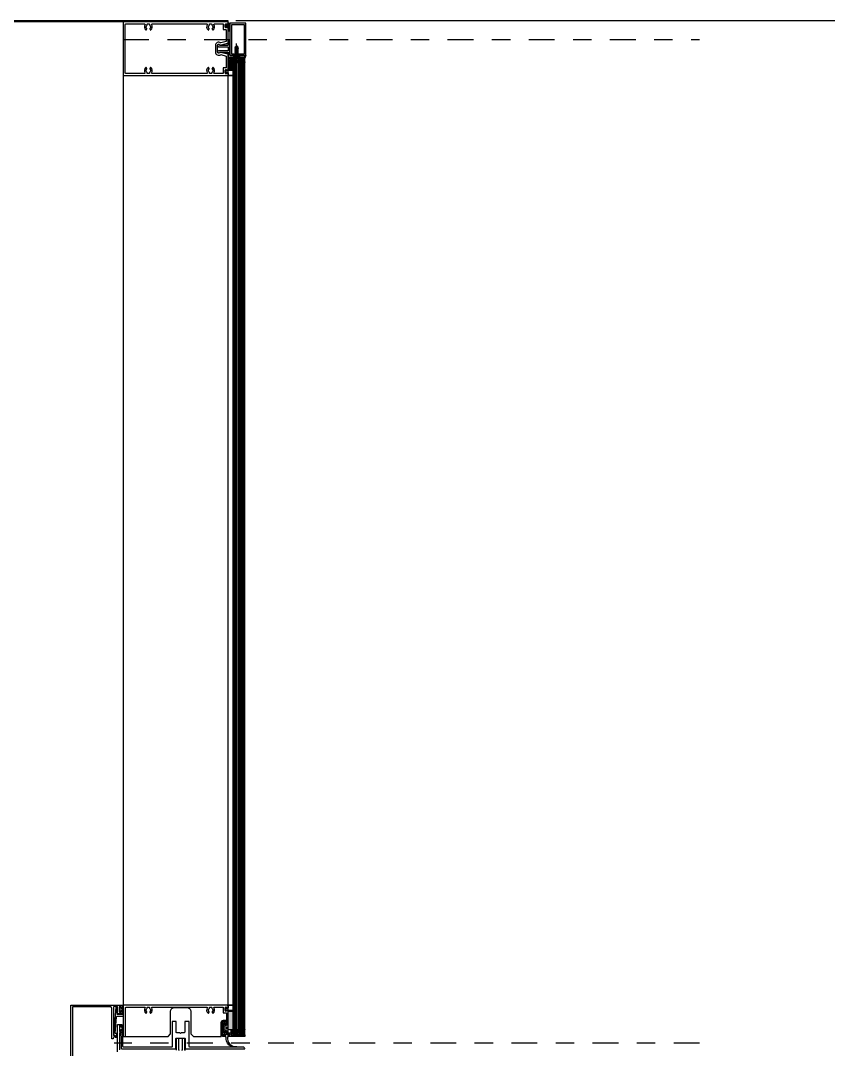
# Model space of a CAD drawing. Header units: millimetres. Extents: x -101 to 3415, y -52 to 1366.
# Drawn here: x 279.96 to 284.34, y 163.55 to 169.12 of the extents above; entities that cross this region are included whole.
import ezdxf

# ---------------------------------------------------------------- set-up
doc = ezdxf.new("R2010")
doc.units = ezdxf.units.MM
doc.linetypes.add('CENTER3', pattern=[0.28, 0.14, -0.05, 0.04, -0.05])
doc.linetypes.add('HIDDEN8', pattern=[0.046875, 0.03125, -0.015625])
doc.layers.add('00_ARQ', color=8, linetype='Continuous')
pattern_1 = [(180, (277.4188533, 177.1825633), (-0.0003629754, 0.0007259508), [0, -0.0007259508])]
pattern_2 = [(180, (277.4188533, 177.1825633), (-0.0003629754, 0.0007259508), [0, -0.0007259508])]

msp = doc.modelspace()

# ---------------------------------------------------------------- hatches: boundary and pattern name
at = {"layer": '00_ARQ'}
h = msp.add_hatch(dxfattribs=at)
h.set_pattern_fill('DOTS', color=9, scale=0.000411563, style=0)
h.set_pattern_definition([(180, (306.7805103, 167.0922384), (-0.00032667786, 0.000653355721), [0, -0.000653355721])])
edge = h.paths.add_edge_path()
edge.add_ellipse((281.0764, 169.0897), major_axis=(0.00411, 0.00411), ratio=1, start_angle=135, end_angle=225)
edge.add_line((281.0764, 169.0839), (281.0776, 169.0839))
edge.add_ellipse((281.0776, 169.0944), major_axis=(0.00739, 0.00739), ratio=1, start_angle=225, end_angle=270.1897)
edge.add_ellipse((281.0863, 169.0858), major_axis=(0.00123, 0.00123), ratio=1, start_angle=-44.9987, end_angle=90.1897, ccw=False)
edge.add_line((281.088, 169.0858), (281.088, 169.1039))
edge.add_ellipse((281.0863, 169.1039), major_axis=(-0.00123, 0.00123), ratio=1, start_angle=89.8103, end_angle=225.0013, ccw=False)
edge.add_ellipse((281.0776, 169.0953), major_axis=(-0.00739, 0.00739), ratio=1, start_angle=269.8103, end_angle=315)
edge.add_line((281.0776, 169.1057), (281.0764, 169.1057))
edge.add_ellipse((281.0764, 169.0999), major_axis=(-0.00411, 0.00411), ratio=1, start_angle=-45, end_angle=45)
edge.add_line((281.0706, 169.0999), (281.0706, 169.0897))
edge = h.paths.add_edge_path()
edge.add_line((281.088, 169.0659), (281.0989, 169.0659))
edge.add_line((281.0989, 169.0659), (281.0989, 169.1082))
edge.add_ellipse((281.0955, 169.1152), major_axis=(-0.00547, 0.00547), ratio=1, start_angle=57.887, end_angle=160.5335, ccw=False)
edge.add_line((281.088, 169.1134), (281.088, 169.0659))
h = msp.add_hatch(dxfattribs=at)
h.set_pattern_fill('DOTS', color=9, scale=0.000411563, angle=270, style=0)
h.set_pattern_definition([(270, (277.4189479, 173.6399615), (-0.00065335572, -0.00032667786), [0, -0.00065335572])])
edge = h.paths.add_edge_path()
edge.add_ellipse((281.1071, 168.6723), major_axis=(0.1582, 0.1582), ratio=1, start_angle=402.8609, end_angle=409.8956, ccw=False)
edge.add_line((281.1154, 168.8958), (281.1154, 168.8544))
edge.add_ellipse((281.1008, 168.7747), major_axis=(-0.0573, 0.0573), ratio=1, start_angle=-55.3746, end_angle=-35.8805)
edge.add_line((281.088, 168.8547), (281.088, 168.8951))
h = msp.add_hatch(dxfattribs=at)
h.set_pattern_fill('HONEY', color=9, scale=0.001372, angle=90, style=0)
h.set_pattern_definition([(90, (302.219699, 172.8132057), (0.0037721501, 0.0065335572), [0.0043557048, -0.0087114096]), (330, (302.219699, 172.8132057), (0.00377215146, -0.0065335564), [0.0043557048, -0.0087114096]), (30, (302.219699, 172.8132057), (0.0075443016, 8e-10), [-0.0087114096, 0.0043557048])])
edge = h.paths.add_edge_path()
edge.add_line((281.1025, 168.9251), (281.1353, 168.9248))
edge.add_arc((281.1353, 168.9103), 0.0145, -90, 90, ccw=False)
edge.add_line((281.1353, 168.8958), (281.1025, 168.896))
edge.add_arc((281.1025, 168.9106), 0.0145, 90, 270, ccw=False)
h = msp.add_hatch(dxfattribs=at)
h.set_pattern_fill('SELLADOR', color=9, scale=0.116152, angle=-90, style=0)
h.set_pattern_definition([(270, (302.1853302, 172.813208), (-0.00117088314, -0.00058544157), [0, -0.00117088314])])
edge = h.paths.add_edge_path()
edge.add_arc((281.1822, 168.922), 0.0121, 81.4593, 114.7474, ccw=False)
edge.add_arc((281.2246, 168.9071), 0.0487, 146.4697, 193.4281)
edge.add_line((281.1773, 168.8958), (281.1498, 168.8958))
edge.add_line((281.1498, 168.8958), (281.1353, 168.8958))
edge.add_arc((281.1353, 168.9103), 0.0145, 270, 449.9812)
edge.add_line((281.1353, 168.9248), (281.1772, 168.9248))
h = msp.add_hatch(dxfattribs=at)
h.set_pattern_fill('DOTS', color=9, scale=0.000457292, style=0)
h.set_pattern_definition(pattern_1)
edge = h.paths.add_edge_path()
edge.add_ellipse((281.1015, 163.8246), major_axis=(0.0501, 0.0501), ratio=1, start_angle=213.9925, end_angle=236.3277)
edge.add_line((281.1154, 163.7552), (281.1154, 163.6568))
edge.add_ellipse((281.1015, 163.7263), major_axis=(0.0501, 0.0501), ratio=1, start_angle=213.9925, end_angle=236.3277, ccw=False)
edge.add_line((281.088, 163.6568), (281.088, 163.7551))
h = msp.add_hatch(dxfattribs=at)
h.set_pattern_fill('DOTS', color=9, scale=0.000457292, style=0)
h.set_pattern_definition(pattern_2)
edge = h.paths.add_edge_path()
edge.add_ellipse((281.1015, 163.8246), major_axis=(0.0501, 0.0501), ratio=1, start_angle=213.9925, end_angle=236.3277)
edge.add_line((281.1154, 163.7552), (281.1154, 163.6568))
edge.add_ellipse((281.1015, 163.7263), major_axis=(0.0501, 0.0501), ratio=1, start_angle=213.9925, end_angle=236.3277, ccw=False)
edge.add_line((281.088, 163.6568), (281.088, 163.7551))
h = msp.add_hatch(dxfattribs=at)
h.set_pattern_fill('CALZAS', color=9, scale=0.123451, style=0)
h.set_pattern_definition([(135, (284.005925, 157.547673), (0.01662926, 0.01662926), [0.12345054, -0.03086263, 0.06172527, -0.03086263]), (135, (284.008004, 157.549751), (0.01662926, 0.01662926), [0.15431317, -0.03086263, 0.03086263, -0.03086263]), (135, (284.010083, 157.55183), (0.01662926, 0.01662926), [0.0925879, -0.00771566, 0.01543132, -0.00771566]), (135, (284.013656, 157.555403), (0.01662926, 0.01662926), [0.2469011, -0.0077157]), (135, (284.016319, 157.558066), (0.01662926, 0.01662926), [0.06172527, -0.001234505, 0, -0.001234505, 0, -0.001234505])])
h.paths.add_polyline_path([(281.1036, 163.6552), (281.1567, 163.6552), (281.1568, 163.6244), (281.1036, 163.6244)])
h = msp.add_hatch(dxfattribs=at)
h.set_pattern_fill('CALZAS', color=9, scale=0.123451, style=0)
h.set_pattern_definition([(135, (284.005925, 157.547673), (0.01662926, 0.01662926), [0.12345054, -0.03086263, 0.06172527, -0.03086263]), (135, (284.008004, 157.549751), (0.01662926, 0.01662926), [0.15431317, -0.03086263, 0.03086263, -0.03086263]), (135, (284.010083, 157.55183), (0.01662926, 0.01662926), [0.0925879, -0.00771566, 0.01543132, -0.00771566]), (135, (284.013656, 157.555403), (0.01662926, 0.01662926), [0.2469011, -0.0077157]), (135, (284.016319, 157.558066), (0.01662926, 0.01662926), [0.06172527, -0.001234505, 0, -0.001234505, 0, -0.001234505])])
h.paths.add_polyline_path([(281.1036, 163.6552), (281.1567, 163.6552), (281.1568, 163.6244), (281.1036, 163.6244)])
h = msp.add_hatch(dxfattribs=at)
h.set_pattern_fill('HONEY', color=9, scale=0.001458, angle=90, style=0)
h.set_pattern_definition([(90, (298.750586, 178.102034), (0.0040091729, 0.0069440928), [0.0046293952, -0.0092587904]), (330, (298.750586, 178.102034), (0.00400917434, -0.006944092), [0.0046293952, -0.0092587904]), (30, (298.750586, 178.102034), (0.00801834724, 8e-10), [-0.0092587904, 0.0046293952])])
edge = h.paths.add_edge_path()
edge.add_line((281.1275, 163.6552), (281.1398, 163.6552))
edge.add_arc((281.1398, 163.6398), 0.0154, -90, 90, ccw=False)
edge.add_line((281.1398, 163.6244), (281.1275, 163.6244))
edge.add_arc((281.1275, 163.6398), 0.0154, 90, 270, ccw=False)
h = msp.add_hatch(dxfattribs=at)
h.set_pattern_fill('HONEY', color=9, scale=0.001458, angle=90, style=0)
h.set_pattern_definition([(90, (298.750586, 178.102034), (0.0040091729, 0.0069440928), [0.0046293952, -0.0092587904]), (330, (298.750586, 178.102034), (0.00400917434, -0.006944092), [0.0046293952, -0.0092587904]), (30, (298.750586, 178.102034), (0.00801834724, 8e-10), [-0.0092587904, 0.0046293952])])
edge = h.paths.add_edge_path()
edge.add_line((281.1275, 163.6552), (281.1398, 163.6552))
edge.add_arc((281.1398, 163.6398), 0.0154, -90, 90, ccw=False)
edge.add_line((281.1398, 163.6244), (281.1275, 163.6244))
edge.add_arc((281.1275, 163.6398), 0.0154, 90, 270, ccw=False)
h = msp.add_hatch(dxfattribs=at)
h.set_pattern_fill('DOTS', color=9, scale=0.000457292, style=0)
h.set_pattern_definition(pattern_1)
edge = h.paths.add_edge_path()
edge.add_line((281.1772, 163.6244), (281.1568, 163.6244))
edge.add_line((281.1568, 163.6244), (281.1567, 163.6552))
edge.add_line((281.1567, 163.6552), (281.1772, 163.6552))
edge.add_ellipse((281.2411, 163.6396), major_axis=(0.0465, 0.0465), ratio=1, start_angle=121.2528, end_angle=148.4077)
h = msp.add_hatch(dxfattribs=at)
h.set_pattern_fill('DOTS', color=9, scale=0.000457292, style=0)
h.set_pattern_definition(pattern_2)
edge = h.paths.add_edge_path()
edge.add_line((281.1772, 163.6244), (281.1568, 163.6244))
edge.add_line((281.1568, 163.6244), (281.1567, 163.6552))
edge.add_line((281.1567, 163.6552), (281.1772, 163.6552))
edge.add_ellipse((281.2411, 163.6396), major_axis=(0.0465, 0.0465), ratio=1, start_angle=121.2528, end_angle=148.4077)

# ---------------------------------------------------------------- linework, layer by layer
at = {"layer": '00_ARQ', "color": 9}
for p, q in [((281.0989, 169.0659), (281.088, 169.0659)), ((281.1303, 168.9248), (281.1366, 168.9248)), ((281.1426, 168.8958), (281.1495, 168.8958))]:
    msp.add_line(p, q, dxfattribs=at)
for points in [[(281.088, 160.555), (281.088, 160.5791, 0.414214), (281.0863, 160.5808), (281.043, 160.5808, 0.299044), (281.0414, 160.5798, -0.814098), (281.0299, 160.5821, -0.414214), (281.0359, 160.5881), (281.0863, 160.5881, 0.414214), (281.088, 160.5899), (281.088, 160.6082, 0.414214), (281.0863, 160.6099), (281.0359, 160.6099, -0.999975), (281.0359, 160.6219, -0.299206), (281.0414, 160.6183, 0.299044), (281.043, 160.6172), (281.0863, 160.6172, 0.414214), (281.088, 160.619), (281.088, 160.643, -0.414214), (281.0897, 160.6447, 0), (281.2022, 160.6447, -0.414214), (281.2039, 160.643)], [(281.1772, 168.934), (281.1309, 168.934), (281.0989, 168.934, -0.414214), (281.0971, 168.9357), (281.0971, 169.0163), (281.0897, 169.0163, 0.414214), (281.088, 169.0145), (281.088, 168.9905, -0.414214), (281.0863, 168.9888), (281.043, 168.9888, -0.299044), (281.0414, 168.9898, 0.814098), (281.0299, 168.9874, 0.414214), (281.0359, 168.9814), (281.0863, 168.9814, -0.414214), (281.088, 168.9797), (281.088, 168.9614, -0.414214), (281.0863, 168.9597), (281.0359, 168.9597, 0.999975), (281.0359, 168.9477, 0.299206), (281.0414, 168.9513, -0.299044), (281.043, 168.9523), (281.0863, 168.9523, -0.414214), (281.088, 168.9506), (281.088, 168.9266, 0.414214), (281.0897, 168.9248), (281.1772, 168.9248), (281.1772, 168.934)], [(281.1263, 168.9767), (281.1269, 168.9777, -0.57735)], [(281.129, 168.9813), (281.1328, 168.9879, -0.57735), (281.1341, 168.9879), (281.1369, 168.983)], [(280.518, 168.8958), (280.518, 163.617), (280.7614, 163.617), (280.7752, 163.6308), (280.7752, 163.7519, -0.414214), (280.798, 163.7748), (280.8623, 163.7748, -0.414214), (280.8852, 163.7519), (280.8852, 163.6308), (280.8989, 163.617), (281.0501, 163.617), (281.0501, 163.6939, -0.414214), (281.0616, 163.7053), (281.088, 163.7053), (281.088, 168.8958)], [(281.1772, 168.933, -0.146277), (281.184, 168.934, 0.207811), (281.1773, 168.8958), (281.1498, 168.8958), (281.1353, 168.8958, 0.999836), (281.1353, 168.9248), (281.1772, 168.9248)], [(280.2339, 163.4033), (280.2339, 163.7857, -0.414214), (280.2352, 163.787), (280.5143, 163.787, -0.885714), (280.5143, 163.7789), (280.5125, 163.7789, 0.414214), (280.5113, 163.7777), (280.5113, 163.7736, -0.339454), (280.5103, 163.7723), (280.5078, 163.7716), (280.5078, 163.7716, -0.493145), (280.5061, 163.773), (280.5061, 163.7777, 0.414214), (280.5049, 163.7789), (280.4981, 163.7789, 0.414214), (280.497, 163.7777), (280.497, 163.751, 0.414214), (280.4981, 163.7498), (280.5049, 163.7498, 0.414214), (280.5061, 163.751), (280.5061, 163.7558, -0.493145), (280.5078, 163.7571), (280.5103, 163.7564, -0.339454), (280.5113, 163.7551), (280.5113, 163.7498), (280.5113, 163.7419, -0.414214), (280.5101, 163.7408), (280.4915, 163.7408, -0.414214), (280.4879, 163.7444), (280.4879, 163.7777, 0.414214), (280.4868, 163.7789), (280.469, 163.7789, 0.414214), (280.4654, 163.7753), (280.4654, 163.6248, 0.339454), (280.4664, 163.6235), (280.4668, 163.6234, -0.476993), (280.4697, 163.6169), (280.4639, 163.6055, 0.048406), (280.4636, 163.6048, -0.334993), (280.4623, 163.6038), (280.4576, 163.6038, -0.414214), (280.4562, 163.6052), (280.4562, 163.7706, 0.414214), (280.4489, 163.7778), (280.2445, 163.7778, 0.414214), (280.2431, 163.7764), (280.2431, 163.4033, -1)], [(280.4876, 163.534), (280.4876, 163.6808, -0.414214), (280.489, 163.6822), (280.5096, 163.6822, -0.414214), (280.511, 163.6808), (280.511, 163.6714, -0.414214), (280.5096, 163.67), (280.507, 163.67, -0.414214), (280.5057, 163.6714), (280.5057, 163.6758, 0.414214), (280.5043, 163.6772), (280.4998, 163.6772, 0.414214), (280.4984, 163.6758), (280.4984, 163.6459, 0.414214), (280.4998, 163.6445), (280.5043, 163.6445, 0.414214), (280.5057, 163.6459), (280.5057, 163.6504, -0.414214), (280.507, 163.6517), (280.5096, 163.6517, -0.414214), (280.511, 163.6504), (280.511, 163.6387, -0.414214), (280.5096, 163.6373), (280.4999, 163.6373, 0.414214), (280.4986, 163.6359), (280.4986, 163.5449, 0.414214)], [(281.1772, 163.5508), (281.1772, 163.5516, 0.414214), (281.1689, 163.5599), (280.8797, 163.5599, -0.414214), (280.876, 163.5635), (280.876, 163.6977, 0.414214), (280.8747, 163.699), (280.8532, 163.699, 0.414214), (280.8518, 163.6977), (280.8518, 163.6409, -0.414214), (280.8482, 163.6373), (280.8355, 163.6373, 0.131652), (280.8349, 163.6372), (280.8295, 163.634, -0.267949), (280.8284, 163.634), (280.823, 163.6372, 0.131652), (280.8224, 163.6373), (280.8097, 163.6373, -0.414214), (280.8061, 163.6409), (280.8061, 163.6977, 0.414214), (280.8047, 163.699), (280.7857, 163.699, 0.414214), (280.7843, 163.6977), (280.7843, 163.5635, -0.414214), (280.7807, 163.5599), (280.5202, 163.5599, -0.414214), (280.5166, 163.5635), (280.5166, 163.6169, 0.046172), (280.5165, 163.6176), (280.5137, 163.6327, 1.01358), (280.5044, 163.6308), (280.5074, 163.6158, -0.048972), (280.5075, 163.615), (280.5075, 163.5548, 0.414214), (280.5115, 163.5508), (280.7996, 163.5508, 0.414214), (280.8032, 163.5544), (280.8032, 163.6046, -0.414214), (280.8068, 163.6083), (280.8511, 163.6083, -0.414214), (280.8548, 163.6046), (280.8548, 163.5544, 0.414214), (280.8584, 163.5508), (281.1772, 163.5508)], [(281.1772, 163.6244), (281.1772, 163.6171), (281.089, 163.6171, -0.414214), (281.0867, 163.6194), (281.0867, 163.6203, -0.414214), (281.089, 163.6226), (281.0936, 163.6226, 0.414214), (281.0959, 163.6248), (281.0959, 163.6276, 0.414214), (281.0936, 163.6299), (281.0652, 163.6299, 0.414214), (281.0629, 163.6276), (281.0629, 163.6248, 0.414214), (281.0652, 163.6226), (281.0698, 163.6226, -0.414214), (281.0721, 163.6203), (281.0721, 163.6194, -0.414214), (281.0698, 163.6171), (281.0584, 163.6171, -0.414214), (281.057, 163.6184), (281.057, 163.6971, -0.414214), (281.0584, 163.6984), (281.0761, 163.6984, -0.414214), (281.0775, 163.6971), (281.0775, 163.6798, -0.414214), (281.0761, 163.6784), (281.0734, 163.6784, -0.414214), (281.072, 163.6798), (281.072, 163.6898, 0.414214), (281.0706, 163.6912), (281.0643, 163.6912, 0.414214), (281.0629, 163.6898), (281.0629, 163.6381, 0.414214), (281.0643, 163.6367), (281.0706, 163.6367, 0.414214), (281.072, 163.6381), (281.072, 163.6482, -0.414214), (281.0734, 163.6495), (281.0761, 163.6495, -0.414214), (281.0775, 163.6482), (281.0775, 163.6386, 0.414214), (281.0788, 163.6372), (281.1013, 163.6372, -0.414214), (281.1036, 163.6349), (281.1036, 163.6267, 0.414214), (281.1059, 163.6244), (281.1772, 163.6244)], [(280.803, 163.5435, 0.414214), (280.8066, 163.5472), (280.8066, 163.6047, -0.414214), (280.8102, 163.6083), (280.811, 163.6083, -0.414214), (280.8182, 163.6011), (280.8182, 163.5472, 0.414214), (280.8218, 163.5435)], [(280.8361, 163.5435, 0.414214), (280.8398, 163.5472), (280.8398, 163.6011, -0.414214), (280.847, 163.6083), (280.8477, 163.6083, -0.414214), (280.8513, 163.6047), (280.8513, 163.5472, 0.414214), (280.8549, 163.5435)]]:
    msp.add_lwpolyline(points, format="xyb", dxfattribs=at)
for points in [[(279.4701, 169.1231), (281.0857, 169.1231), (281.0857, 169.1157), (279.4737, 169.1157, 0.228798), (279.4701, 169.114), (279.3578, 168.91, -0.228798), (279.3542, 168.9083), (279.2874, 168.9083), (279.2874, 168.9156), (279.3507, 168.9156, 0.228798), (279.3543, 168.9173), (279.4666, 169.1213, -0.228798)], [(281.088, 169.1039), (281.088, 169.1134, 0.414214), (281.0857, 169.1157), (280.5197, 169.1157, 0.414214), (280.518, 169.114), (280.518, 168.8271, 0.414214), (280.5197, 168.8254), (281.0857, 168.8254, 0.414214), (281.088, 168.8276), (281.088, 168.8372, 0.669376), (281.085, 168.8384, -0.199773), (281.0776, 168.8353), (281.0764, 168.8353, -0.414214), (281.0706, 168.8412), (281.0706, 168.8514, -0.414214), (281.0764, 168.8572), (281.0776, 168.8572, -0.199773), (281.085, 168.8541, 0.669376), (281.088, 168.8553), (281.088, 168.9414, 0.414214), (281.0863, 168.9431), (281.0789, 168.9431), (281.0445, 168.9508, 0.356258), (281.043, 168.95, -0.808797), (281.0299, 168.9528), (281.0299, 168.9883, -0.808797), (281.043, 168.9911, 0.356258), (281.0445, 168.9903), (281.0789, 168.998), (281.0863, 168.998, 0.414214), (281.088, 168.9997), (281.088, 169.0858, 0.669376), (281.085, 169.087, -0.199773), (281.0776, 169.0839), (281.0764, 169.0839, -0.414214), (281.0706, 169.0897), (281.0706, 169.0999, -0.414214), (281.0764, 169.1057), (281.0776, 169.1057, -0.199773), (281.085, 169.1027, 0.669376), (281.088, 169.1039)], [(281.0469, 169.0029, 0.606882), (281.0189, 168.9883), (281.0189, 168.9528, 0.608426), (281.047, 168.9382, -0.222929), (281.0482, 168.9384), (281.0764, 168.9309, -0.339454), (281.077, 168.9301), (281.077, 168.8685, -0.414214), (281.0757, 168.8672), (281.062, 168.8672, 0.414214), (281.0606, 168.8658), (281.0606, 168.8377, -0.414214), (281.0592, 168.8363), (281.0127, 168.8363, -0.597055), (281.0107, 168.8401, 0.38562), (281.0062, 168.8691, 0.433937), (281.0042, 168.8688), (281.0002, 168.8631, 0.384737), (281.0004, 168.8613, -0.496289), (280.9991, 168.842, 0.251974), (280.9985, 168.8408), (280.9985, 168.8377, -0.414214), (280.9971, 168.8363), (280.9877, 168.8363, -0.414214), (280.9864, 168.8377), (280.9864, 168.8408, 0.251973), (280.9857, 168.842, -0.496295), (280.9845, 168.8613, 0.384687), (280.9847, 168.8631), (280.9806, 168.8688, 0.434031), (280.9787, 168.8691, 0.385613), (280.9742, 168.8401, -0.597063), (280.9721, 168.8363), (280.675, 168.8363, -0.597023), (280.673, 168.8401, 0.38562), (280.6685, 168.8691, 0.433937), (280.6665, 168.8688), (280.6625, 168.8631, 0.384737), (280.6627, 168.8613, -0.496289), (280.6614, 168.842, 0.251974), (280.6608, 168.8408), (280.6608, 168.8377, -0.414214), (280.6595, 168.8363), (280.6501, 168.8363, -0.414214), (280.6487, 168.8377), (280.6487, 168.8408, 0.251973), (280.6481, 168.842, -0.496295), (280.6468, 168.8613, 0.384687), (280.647, 168.8631), (280.643, 168.8688, 0.434031), (280.641, 168.8691, 0.385613), (280.6365, 168.8401, -0.597036), (280.6345, 168.8363), (280.5326, 168.8363, -0.414214), (280.529, 168.8399), (280.529, 169.1012, -0.414214), (280.5326, 169.1048), (280.6345, 169.1048, -0.597049), (280.6365, 169.101, 0.385613), (280.641, 169.072, 0.434031), (280.643, 169.0723), (280.647, 169.078, 0.384687), (280.6468, 169.0798, -0.496295), (280.6481, 169.0991, 0.251973), (280.6487, 169.1003), (280.6487, 169.1034, -0.414214), (280.6501, 169.1048), (280.6595, 169.1048, -0.414214), (280.6608, 169.1034), (280.6608, 169.1003, 0.251974), (280.6614, 169.0991, -0.496289), (280.6627, 169.0798, 0.384737), (280.6625, 169.078), (280.6665, 169.0723, 0.433937), (280.6685, 169.072, 0.38562), (280.673, 169.101, -0.597036), (280.675, 169.1048), (280.9721, 169.1048, -0.597066), (280.9742, 169.101, 0.385613), (280.9787, 169.072, 0.434031), (280.9806, 169.0723), (280.9847, 169.078, 0.384687), (280.9845, 169.0798, -0.496295), (280.9857, 169.0991, 0.251973), (280.9864, 169.1003), (280.9864, 169.1034, -0.414214), (280.9877, 169.1048), (280.9971, 169.1048, -0.414214), (280.9985, 169.1034), (280.9985, 169.1003, 0.251974), (280.9991, 169.0991, -0.496289), (281.0004, 169.0798, 0.384737), (281.0002, 169.078), (281.0042, 169.0723, 0.433937), (281.0062, 169.072, 0.38562), (281.0107, 169.101, -0.597055), (281.0127, 169.1048), (281.0592, 169.1048, -0.414214), (281.0606, 169.1034), (281.0606, 169.0753, 0.414214), (281.062, 169.0739), (281.0757, 169.0739, -0.414214), (281.077, 169.0725), (281.077, 169.0111, -0.339454), (281.0764, 169.0103), (281.0481, 169.0027, -0.221837), (281.0469, 169.0029)], [(281.1025, 168.9251), (281.1353, 168.9248, -1), (281.1353, 168.8958), (281.1025, 168.896, -1)], [(281.0871, 168.8254), (281.088, 168.8335), (281.088, 168.839, 0.357068), (281.0866, 168.8407), (281.0765, 168.8428, 0.554492), (281.0759, 168.842), (281.0771, 168.8371, -1), (281.0738, 168.8362), (281.0712, 168.8463), (281.0738, 168.8563, -1), (281.0771, 168.8554), (281.0759, 168.8505, 0.554492), (281.0765, 168.8498), (281.0866, 168.8518, 0.357068), (281.088, 168.8535), (281.088, 168.8544), (281.117, 168.8544), (281.117, 168.8463), (281.117, 168.8463), (281.117, 168.8335), (281.117, 168.8335), (281.117, 168.8254)], [(281.0866, 168.8518), (281.0765, 168.8498, -0.554492), (281.0759, 168.8505), (281.0771, 168.8554, 1), (281.0738, 168.8563), (281.0712, 168.8463), (281.0738, 168.8362, 1), (281.0771, 168.8371), (281.0759, 168.842, -0.554492), (281.0765, 168.8428), (281.0866, 168.8407, -0.357068), (281.088, 168.839), (281.088, 168.8335), (281.0871, 168.8254), (281.1188, 168.8254), (281.117, 168.8335), (281.117, 168.8463), (281.1188, 168.8544), (281.088, 168.8544), (281.088, 168.8535, -0.357068)], [(281.088, 163.7751), (281.088, 163.7846, 0.414214), (281.0857, 163.7869), (280.5194, 163.7869, 0.414214), (280.518, 163.7856), (280.518, 163.7378, -0.414214), (280.5164, 163.7362), (280.4875, 163.7362, -0.414214), (280.4863, 163.7374), (280.4863, 163.7759, 0.414214), (280.4852, 163.777), (280.4802, 163.777, 0.388119), (280.479, 163.776), (280.4654, 163.6249, 0.440799), (280.4666, 163.6237), (280.473, 163.6237, -0.414214), (280.4743, 163.6223), (280.4743, 163.6142, 0.414214), (280.4757, 163.6128), (280.482, 163.6128, 0.414214), (280.4834, 163.6142), (280.4834, 163.6314, 0.414214), (280.482, 163.6327), (280.4767, 163.6327, -0.436505), (280.4753, 163.6342), (280.4821, 163.7238, -0.392268), (280.4857, 163.7271), (280.5164, 163.7271, -0.414214), (280.518, 163.7255), (280.518, 163.6184, 0.414214), (280.5194, 163.617), (280.5303, 163.617, 0.414214), (280.5317, 163.6184), (280.5317, 163.7746, -0.414214), (280.533, 163.776), (280.6345, 163.776, -0.597049), (280.6365, 163.7722, 0.385613), (280.641, 163.7432, 0.434031), (280.643, 163.7435), (280.647, 163.7492, 0.384687), (280.6468, 163.751, -0.496295), (280.648, 163.7703, 0.251973), (280.6487, 163.7715), (280.6487, 163.7746, -0.414214), (280.65, 163.776), (280.6594, 163.776, -0.414214), (280.6608, 163.7746), (280.6608, 163.7715, 0.251974), (280.6614, 163.7703, -0.496289), (280.6627, 163.751, 0.384737), (280.6625, 163.7492), (280.6665, 163.7435, 0.433937), (280.6685, 163.7432, 0.38562), (280.673, 163.7722, -0.597036), (280.675, 163.776), (280.9721, 163.776, -0.597066), (280.9742, 163.7722, 0.385613), (280.9786, 163.7432, 0.434031), (280.9806, 163.7435), (280.9847, 163.7492, 0.384687), (280.9844, 163.751, -0.496295), (280.9857, 163.7703, 0.251973), (280.9863, 163.7715), (280.9863, 163.7746, -0.414214), (280.9877, 163.776), (280.9971, 163.776, -0.414214), (280.9985, 163.7746), (280.9985, 163.7715, 0.251974), (280.9991, 163.7703, -0.496289), (281.0004, 163.751, 0.384737), (281.0002, 163.7492), (281.0042, 163.7435, 0.433937), (281.0062, 163.7432, 0.38562), (281.0107, 163.7722, -0.597055), (281.0127, 163.776), (281.0592, 163.776), (281.0592, 163.776, -0.414214), (281.0606, 163.7746), (281.0606, 163.7465, 0.414214), (281.0619, 163.7451), (281.0775, 163.7451, -0.414214), (281.0788, 163.7437), (281.0788, 163.679, -0.414214), (281.0775, 163.6776), (281.0725, 163.6776, -0.414214), (281.0711, 163.679), (281.0711, 163.6877, 0.414214), (281.0697, 163.689), (281.0652, 163.689, 0.414214), (281.0639, 163.6877), (281.0639, 163.6717, 0.414214), (281.0652, 163.6704), (281.0775, 163.6704, -0.414214), (281.0788, 163.669), (281.0788, 163.659, -0.414214), (281.0775, 163.6577), (281.0652, 163.6577, 0.414214), (281.0639, 163.6563), (281.0639, 163.6404, 0.414214), (281.0652, 163.639), (281.0697, 163.639, 0.414214), (281.0711, 163.6404), (281.0711, 163.6491, -0.414214), (281.0725, 163.6505), (281.0775, 163.6505, -0.414214), (281.0788, 163.6491), (281.0788, 163.6404, 0.414214), (281.0802, 163.639), (281.0866, 163.639, 0.414214), (281.088, 163.6404), (281.088, 163.757, 0.669376), (281.085, 163.7582, -0.199773), (281.0776, 163.7551), (281.0764, 163.7551, -0.414214), (281.0706, 163.7609), (281.0706, 163.7711, -0.414214), (281.0764, 163.7769), (281.0776, 163.7769, -0.199773), (281.085, 163.7739, 0.669376)], [(280.5133, 163.766, -0.591036), (280.5109, 163.7693), (280.5109, 163.7705, 0.414214), (280.5097, 163.7717), (280.5069, 163.7717, -0.414214), (280.5037, 163.7748), (280.5037, 163.7777, 0.414214), (280.5026, 163.7788), (280.5013, 163.7788, 0.414214), (280.5001, 163.7777), (280.5001, 163.7508, 0.414214), (280.5013, 163.7496), (280.5026, 163.7496, 0.414214), (280.5037, 163.7508), (280.5037, 163.7536, -0.414214), (280.5069, 163.7568), (280.5097, 163.7568, 0.414214), (280.5109, 163.758), (280.5109, 163.76, -0.278716), (280.5121, 163.762, 0.414339), (280.5173, 163.7672), (280.5173, 163.7773, 0.556465), (280.5133, 163.7773)], [(280.5133, 163.766, -0.591036), (280.5109, 163.7693), (280.5109, 163.7705, 0.414214), (280.5097, 163.7717), (280.5069, 163.7717, -0.414214), (280.5037, 163.7748), (280.5037, 163.7777, 0.414214), (280.5026, 163.7788), (280.5013, 163.7788, 0.414214), (280.5001, 163.7777), (280.5001, 163.7508, 0.414214), (280.5013, 163.7496), (280.5026, 163.7496, 0.414214), (280.5037, 163.7508), (280.5037, 163.7536, -0.414214), (280.5069, 163.7568), (280.5097, 163.7568, 0.414214), (280.5109, 163.758), (280.5109, 163.76, -0.278716), (280.5121, 163.762, 0.414339), (280.5173, 163.7672), (280.5173, 163.7773, 0.556465), (280.5133, 163.7773)], [(281.0865, 163.7869), (281.0874, 163.7788), (281.0874, 163.7733, -0.357068), (281.086, 163.7715), (281.0759, 163.7695, -0.554492), (281.0753, 163.7702), (281.0765, 163.7752, 1), (281.0732, 163.776), (281.0706, 163.766), (281.0732, 163.756, 1), (281.0765, 163.7569), (281.0753, 163.7618, -0.554492), (281.0759, 163.7625), (281.086, 163.7605, -0.357068), (281.0874, 163.7588), (281.0874, 163.7579), (281.1164, 163.7579), (281.1164, 163.766), (281.1164, 163.766), (281.1164, 163.7788), (281.1164, 163.7788), (281.1164, 163.7869)], [(281.086, 163.7605), (281.0759, 163.7625, 0.554492), (281.0753, 163.7618), (281.0765, 163.7569, -1), (281.0732, 163.756), (281.0706, 163.766), (281.0732, 163.776, -1), (281.0765, 163.7752), (281.0753, 163.7702, 0.554492), (281.0759, 163.7695), (281.086, 163.7715, 0.357068), (281.0874, 163.7733), (281.0874, 163.7788), (281.0865, 163.7869), (281.1182, 163.7869), (281.1164, 163.7788), (281.1164, 163.766), (281.1182, 163.7579), (281.0874, 163.7579), (281.0874, 163.7588, 0.357068)], [(281.0865, 163.7869), (281.0874, 163.7788), (281.0874, 163.7733, -0.357068), (281.086, 163.7715), (281.0759, 163.7695, -0.554492), (281.0753, 163.7702), (281.0765, 163.7752, 1), (281.0732, 163.776), (281.0706, 163.766), (281.0732, 163.756, 1), (281.0765, 163.7569), (281.0753, 163.7618, -0.554492), (281.0759, 163.7625), (281.086, 163.7605, -0.357068), (281.0874, 163.7588), (281.0874, 163.7579), (281.1164, 163.7579), (281.1164, 163.766), (281.1164, 163.766), (281.1164, 163.7788), (281.1164, 163.7788), (281.1164, 163.7869)], [(281.086, 163.7605), (281.0759, 163.7625, 0.554492), (281.0753, 163.7618), (281.0765, 163.7569, -1), (281.0732, 163.756), (281.0706, 163.766), (281.0732, 163.776, -1), (281.0765, 163.7752), (281.0753, 163.7702, 0.554492), (281.0759, 163.7695), (281.086, 163.7715, 0.357068), (281.0874, 163.7733), (281.0874, 163.7788), (281.0865, 163.7869), (281.1182, 163.7869), (281.1164, 163.7788), (281.1164, 163.766), (281.1182, 163.7579), (281.0874, 163.7579), (281.0874, 163.7588, 0.357068)], [(280.5133, 163.6567, 1), (280.5109, 163.6567), (280.5109, 163.6555, -0.414214), (280.5097, 163.6543), (280.5069, 163.6543, 0.414214), (280.5037, 163.6511), (280.5037, 163.6483, -0.414214), (280.5026, 163.6471), (280.5013, 163.6471, -0.414214), (280.5001, 163.6483), (280.5001, 163.6752, -0.414214), (280.5013, 163.6763), (280.5026, 163.6763, -0.414214), (280.5037, 163.6752), (280.5037, 163.6723, 0.414214), (280.5069, 163.6692), (280.5097, 163.6692, -0.414214), (280.5109, 163.668), (280.5109, 163.666, 0.278716), (280.5121, 163.664, -0.414339), (280.5173, 163.6588), (280.5173, 163.6457, -1), (280.5133, 163.6457)], [(280.5133, 163.6567, 1), (280.5109, 163.6567), (280.5109, 163.6555, -0.414214), (280.5097, 163.6543), (280.5069, 163.6543, 0.414214), (280.5037, 163.6511), (280.5037, 163.6483, -0.414214), (280.5026, 163.6471), (280.5013, 163.6471, -0.414214), (280.5001, 163.6483), (280.5001, 163.6752, -0.414214), (280.5013, 163.6763), (280.5026, 163.6763, -0.414214), (280.5037, 163.6752), (280.5037, 163.6723, 0.414214), (280.5069, 163.6692), (280.5097, 163.6692, -0.414214), (280.5109, 163.668), (280.5109, 163.666, 0.278716), (280.5121, 163.664, -0.414339), (280.5173, 163.6588), (280.5173, 163.6457, -1), (280.5133, 163.6457)], [(281.1275, 163.6552), (281.1398, 163.6552, -1), (281.1398, 163.6244), (281.1275, 163.6244, -1)], [(281.1275, 163.6552), (281.1398, 163.6552, -1), (281.1398, 163.6244), (281.1275, 163.6244, -1)], [(281.0858, 163.6219), (281.0858, 163.6152, -0.414214), (281.0847, 163.6142), (281.0836, 163.6142, 0.500693), (281.1338, 163.5633, -1.012767), (281.1337, 163.5606, -0.543944), (281.077, 163.6142), (281.0759, 163.6142, -0.414214), (281.0749, 163.6152), (281.0749, 163.6219, 0.414214), (281.0738, 163.6229), (281.0688, 163.6229, -0.57735), (281.0679, 163.6245), (281.0707, 163.6293, -0.267949), (281.0716, 163.6299), (281.089, 163.6299, -0.267949), (281.0899, 163.6293), (281.0927, 163.6245, -0.57735), (281.0918, 163.6229), (281.0868, 163.6229, 0.414214)]]:
    msp.add_lwpolyline(points, format="xyb", close=True, dxfattribs=at)
for points in [[(281.129, 169.1231), (328.6371, 169.1231), (328.6371, 96.0013)], [(281.143, 168.977), (281.1239, 168.9739)], [(281.143, 168.9767), (281.1239, 168.9736)], [(281.143, 168.9711), (281.1239, 168.968)], [(281.143, 168.9708), (281.1239, 168.9677)], [(281.143, 168.9657), (281.1239, 168.9626)], [(281.143, 168.9654), (281.1239, 168.9623)], [(281.143, 168.9603), (281.1239, 168.9572)], [(281.143, 168.96), (281.1239, 168.9569)], [(281.1409, 168.982), (281.1245, 168.9795)], [(281.1409, 168.9816), (281.1245, 168.9791)], [(281.1263, 168.9753), (281.1263, 168.9767)], [(281.1263, 168.9767), (281.1327, 168.9767)], [(281.1263, 168.9694), (281.1263, 168.9722)], [(281.1263, 168.964), (281.1263, 168.9663)], [(281.1263, 168.9586), (281.1263, 168.9609)], [(281.1385, 168.9803), (281.1397, 168.9782)], [(281.1406, 168.9753), (281.1406, 168.9725)], [(281.1406, 168.9694), (281.1406, 168.9671)], [(281.1406, 168.964), (281.1406, 168.9617)], [(281.1406, 168.9586), (281.1406, 168.9563)], [(281.1154, 163.6552), (281.1154, 168.8958), (281.1429, 168.8958), (281.1429, 163.6552)], [(281.1223, 163.6552), (281.1223, 168.8958)], [(281.1292, 163.6552), (281.1292, 168.8958)], [(281.136, 163.6552), (281.136, 168.8958)], [(281.1773, 163.6552), (281.1773, 168.8958), (281.1498, 168.8958), (281.1498, 163.6552)], [(281.1567, 163.6552), (281.1567, 168.8958)], [(281.1635, 163.6552), (281.1635, 168.8958)], [(281.1704, 163.6552), (281.1704, 168.8958)]]:
    msp.add_lwpolyline(points, dxfattribs=at)
for points in [[(281.184, 169.1082), (281.0971, 169.1082), (281.0971, 168.934), (281.184, 168.934)], [(281.1758, 169.1), (281.1054, 169.1), (281.1054, 168.9422), (281.1758, 168.9422)], [(281.1397, 168.9782), (281.1263, 168.9753), (281.1239, 168.9739), (281.1239, 168.9736), (281.1263, 168.9722), (281.1406, 168.9753), (281.143, 168.9767), (281.143, 168.977)], [(281.1406, 168.9725), (281.1263, 168.9694), (281.1239, 168.968), (281.1239, 168.9677), (281.1263, 168.9663), (281.1406, 168.9694), (281.143, 168.9708), (281.143, 168.9711)], [(281.1406, 168.9671), (281.1263, 168.964), (281.1239, 168.9626), (281.1239, 168.9623), (281.1263, 168.9609), (281.1406, 168.964), (281.143, 168.9654), (281.143, 168.9657)], [(281.1406, 168.9617), (281.1263, 168.9586), (281.1239, 168.9572), (281.1239, 168.9569), (281.1263, 168.9555), (281.1406, 168.9586), (281.143, 168.96), (281.143, 168.9603)], [(281.1369, 168.983), (281.129, 168.9813), (281.1245, 168.9795), (281.1245, 168.9791), (281.1269, 168.9777), (281.1385, 168.9803), (281.1409, 168.9816), (281.1409, 168.982)], [(281.1036, 163.6552), (281.1567, 163.6552), (281.1568, 163.6244), (281.1036, 163.6244)], [(281.1036, 163.6552), (281.1567, 163.6552), (281.1568, 163.6244), (281.1036, 163.6244)]]:
    msp.add_lwpolyline(points, close=True, dxfattribs=at)
at = {"layer": '00_ARQ', "color": 9, "linetype": 'CENTER3'}
for points in [[(280.518, 169.0211), (283.6443, 169.0211)], [(283.6443, 163.5803), (280.47, 163.5803)]]:
    msp.add_lwpolyline(points, dxfattribs=at)
at = {"layer": '00_ARQ', "color": 9, "linetype": 'HIDDEN8'}
for points in [[(281.1406, 168.9563), (281.1263, 168.9532), (281.1239, 168.9518), (281.1239, 168.9515), (281.1263, 168.9501), (281.1406, 168.9532), (281.143, 168.9546), (281.143, 168.9549)], [(281.1406, 168.9509), (281.1263, 168.9478), (281.1239, 168.9464), (281.1239, 168.9461), (281.1263, 168.9447), (281.1406, 168.9478), (281.143, 168.9492), (281.143, 168.9495)], [(281.1459, 168.9329), (281.121, 168.9329), (281.1142, 168.9254), (281.1142, 168.9248), (281.1303, 168.9248), (281.1303, 168.9285), (281.1366, 168.9285), (281.1366, 168.9248), (281.1527, 168.9248), (281.1527, 168.9254)], [(281.1406, 168.9455), (281.1263, 168.9424), (281.1239, 168.941), (281.1239, 168.9407), (281.1263, 168.9393), (281.1406, 168.9424), (281.143, 168.9438), (281.143, 168.9441)], [(281.1406, 168.9401), (281.1263, 168.937), (281.1239, 168.9356), (281.1239, 168.9352), (281.1263, 168.9339), (281.1406, 168.937), (281.143, 168.9384), (281.143, 168.9387)]]:
    msp.add_lwpolyline(points, close=True, dxfattribs=at)
for points in [[(281.143, 168.9549), (281.1239, 168.9518)], [(281.143, 168.9546), (281.1239, 168.9515)], [(281.143, 168.9495), (281.1239, 168.9464)], [(281.1263, 168.9532), (281.1263, 168.9555)], [(281.1263, 168.9478), (281.1263, 168.9501)], [(281.1263, 168.9478), (281.1263, 168.9501)], [(281.1334, 168.9139), (281.1334, 168.9991)], [(281.1406, 168.9532), (281.1406, 168.9509)], [(281.1406, 168.9532), (281.1406, 168.9509)], [(281.1201, 168.9248), (281.1204, 168.9254), (281.1334, 168.9307), (281.1465, 168.9254), (281.1468, 168.9248)], [(281.143, 168.9492), (281.1239, 168.9461)], [(281.143, 168.9441), (281.1239, 168.941)], [(281.143, 168.9438), (281.1239, 168.9407)], [(281.143, 168.9387), (281.1239, 168.9356)], [(281.143, 168.9384), (281.1239, 168.9352)], [(281.1263, 168.9424), (281.1263, 168.9447)], [(281.1263, 168.937), (281.1263, 168.9393)], [(281.1406, 168.937), (281.1406, 168.9329), (281.1263, 168.9329), (281.1263, 168.9339)], [(281.1406, 168.9478), (281.1406, 168.9455)], [(281.1406, 168.9424), (281.1406, 168.9401)]]:
    msp.add_lwpolyline(points, dxfattribs=at)
at = {"layer": '00_ARQ', "color": 9, "const_width": 0.00457}
msp.add_lwpolyline([(281.1463, 163.6552), (281.1463, 168.8958)], dxfattribs=at)
at = {"layer": '00_ARQ', "color": 9}
for centre, radius, start, end in [((281.0955, 169.1152), 0.00774, 192.887, 295.5335), ((281.1071, 168.6723), 0.2237, 87.8609, 94.8956), ((281.1008, 168.7747), 0.081, 79.6254, 99.2093), ((281.1015, 163.8246), 0.0708, 258.9925, 281.3277), ((281.1015, 163.8246), 0.0708, 258.9925, 281.3277), ((281.1015, 163.7263), 0.0708, 258.9925, 281.3277), ((281.1015, 163.7263), 0.0708, 258.9925, 281.3277), ((281.2411, 163.6396), 0.0657, 166.2528, 193.4077), ((281.2411, 163.6396), 0.0657, 166.2528, 193.4077)]:
    msp.add_arc(centre, radius, start, end, dxfattribs=at)

doc.saveas('drawing.dxf')
